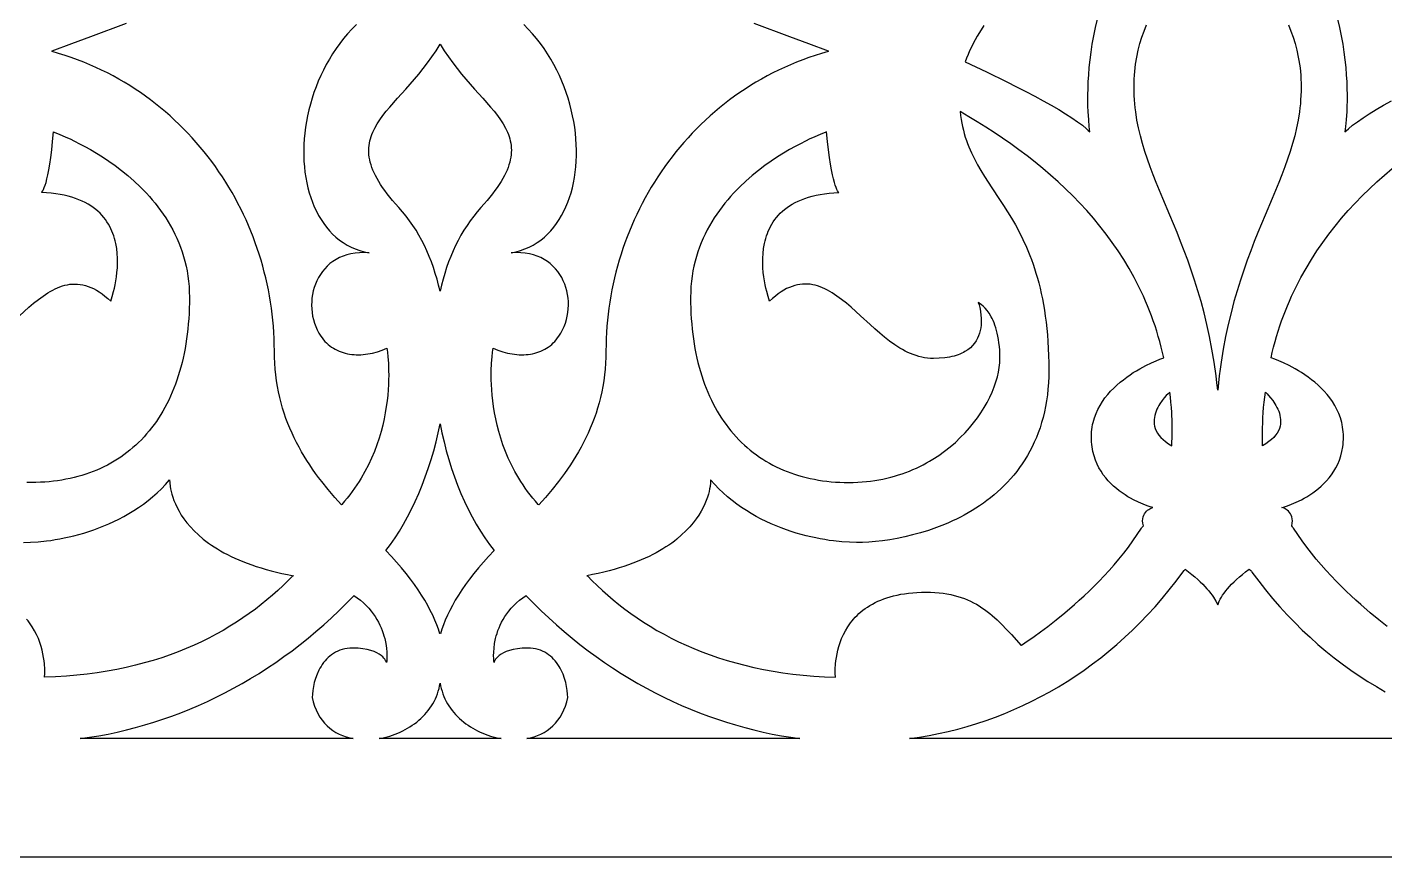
# Model space of a CAD drawing. Extents: x -54 to 62, y -44 to -4.
# Drawn here: x -27.95 to 3.61, y -44.19 to -24.92 of the extents above; entities that cross this region are included whole.
import ezdxf

# ---------------------------------------------------------------- set-up
doc = ezdxf.new("R2010")
doc.units = 0
doc.header["$MEASUREMENT"] = 0
doc.layers.add('LAYER_1', color=18, linetype='CONTINUOUS')

msp = doc.modelspace()

# ---------------------------------------------------------------- linework, layer by layer
at = {"layer": 'LAYER_1'}
for points in [[(-20.298, -24.856), (-20.402, -24.962), (-20.5, -25.071), (-20.595, -25.184), (-20.684, -25.299), (-20.769, -25.417), (-20.85, -25.538), (-20.925, -25.661), (-20.997, -25.787), (-21.063, -25.914), (-21.125, -26.042), (-21.183, -26.173), (-21.235, -26.304), (-21.284, -26.437), (-21.328, -26.57), (-21.367, -26.704), (-21.402, -26.839), (-21.432, -26.974), (-21.458, -27.108), (-21.479, -27.243), (-21.496, -27.377), (-21.509, -27.51), (-21.517, -27.643), (-21.521, -27.775), (-21.52, -27.905), (-21.515, -28.034), (-21.506, -28.161), (-21.492, -28.286), (-21.474, -28.409), (-21.451, -28.53), (-21.425, -28.649), (-21.394, -28.764), (-21.358, -28.877), (-21.319, -28.986), (-21.275, -29.092), (-21.227, -29.195), (-21.174, -29.294), (-21.118, -29.389), (-21.057, -29.479), (-20.992, -29.565), (-20.923, -29.647), (-20.849, -29.724), (-20.772, -29.795), (-20.69, -29.862), (-20.604, -29.922), (-20.515, -29.978), (-20.42, -30.027), (-20.322, -30.07), (-20.22, -30.107), (-20.114, -30.138), (-20.003, -30.161), (-20.116, -30.155), (-20.225, -30.157), (-20.328, -30.166), (-20.426, -30.182), (-20.519, -30.205), (-20.607, -30.235), (-20.691, -30.271), (-20.769, -30.312), (-20.842, -30.359), (-20.911, -30.411), (-20.974, -30.468), (-21.032, -30.528), (-21.085, -30.593), (-21.134, -30.661), (-21.177, -30.733), (-21.215, -30.807), (-21.248, -30.884), (-21.276, -30.963), (-21.298, -31.044), (-21.316, -31.127), (-21.329, -31.21), (-21.336, -31.294), (-21.338, -31.378), (-21.335, -31.463), (-21.327, -31.547), (-21.314, -31.63), (-21.296, -31.712), (-21.272, -31.793), (-21.243, -31.872), (-21.209, -31.949), (-21.17, -32.023), (-21.125, -32.094), (-21.094, -32.138), (-21.062, -32.179), (-21.027, -32.218), (-20.991, -32.254), (-20.954, -32.288), (-20.914, -32.32), (-20.874, -32.349), (-20.832, -32.377), (-20.789, -32.401), (-20.744, -32.424), (-20.699, -32.444), (-20.652, -32.462), (-20.604, -32.478), (-20.555, -32.492), (-20.506, -32.503), (-20.455, -32.512), (-20.404, -32.519), (-20.352, -32.524), (-20.299, -32.527), (-20.246, -32.527), (-20.192, -32.526), (-20.138, -32.522), (-20.084, -32.516), (-20.029, -32.509), (-19.919, -32.487), (-19.808, -32.457), (-19.698, -32.419), (-19.588, -32.373), (-19.575, -32.464), (-19.564, -32.573), (-19.553, -32.719), (-19.547, -32.898), (-19.546, -32.998), (-19.547, -33.106), (-19.551, -33.22), (-19.558, -33.341), (-19.569, -33.467), (-19.583, -33.597), (-19.601, -33.733), (-19.624, -33.873), (-19.651, -34.016), (-19.684, -34.163), (-19.723, -34.312), (-19.768, -34.464), (-19.819, -34.617), (-19.877, -34.772), (-19.943, -34.928), (-20.016, -35.085), (-20.097, -35.241), (-20.187, -35.397), (-20.235, -35.474), (-20.285, -35.552), (-20.338, -35.629), (-20.393, -35.705), (-20.45, -35.781), (-20.51, -35.857), (-20.573, -35.932), (-20.637, -36.006), (-20.645, -36.017), (-20.801, -35.84), (-20.954, -35.659), (-21.102, -35.473), (-21.174, -35.378), (-21.245, -35.282), (-21.314, -35.185), (-21.381, -35.086), (-21.446, -34.985), (-21.51, -34.883), (-21.571, -34.78), (-21.63, -34.674), (-21.687, -34.567), (-21.741, -34.459), (-21.793, -34.348), (-21.843, -34.236), (-21.89, -34.121), (-21.934, -34.005), (-21.975, -33.887), (-22.013, -33.766), (-22.048, -33.644), (-22.079, -33.519), (-22.108, -33.392), (-22.133, -33.263), (-22.154, -33.131), (-22.172, -32.997), (-22.186, -32.861), (-22.196, -32.722), (-22.202, -32.581), (-22.204, -32.436), (-22.206, -32.294), (-22.21, -32.152), (-22.217, -32.009), (-22.227, -31.867), (-22.239, -31.726), (-22.254, -31.584), (-22.273, -31.443), (-22.293, -31.302), (-22.317, -31.162), (-22.343, -31.022), (-22.372, -30.882), (-22.404, -30.743), (-22.438, -30.605), (-22.475, -30.467), (-22.514, -30.331), (-22.556, -30.194), (-22.601, -30.059), (-22.648, -29.925), (-22.698, -29.791), (-22.751, -29.658), (-22.806, -29.527), (-22.863, -29.396), (-22.923, -29.267), (-22.986, -29.138), (-23.051, -29.011), (-23.118, -28.885), (-23.188, -28.761), (-23.26, -28.637), (-23.335, -28.515), (-23.412, -28.395), (-23.492, -28.276), (-23.574, -28.158), (-23.658, -28.042), (-23.745, -27.928), (-23.834, -27.815), (-23.925, -27.704), (-24.019, -27.595), (-24.115, -27.487), (-24.213, -27.381), (-24.314, -27.278), (-24.417, -27.176), (-24.522, -27.076), (-24.629, -26.978), (-24.738, -26.883), (-24.85, -26.789), (-24.964, -26.698), (-25.08, -26.609), (-25.198, -26.522), (-25.318, -26.438), (-25.441, -26.356), (-25.565, -26.276), (-25.692, -26.199), (-25.821, -26.124), (-25.952, -26.052), (-26.084, -25.982), (-26.219, -25.915), (-26.356, -25.851), (-26.495, -25.79), (-26.636, -25.731), (-26.779, -25.676), (-26.924, -25.623), (-27.071, -25.573), (-27.22, -25.526), (-27.37, -25.482), (-27.37, -25.471), (-26.912, -25.297), (-26.468, -25.132), (-25.641, -24.827)], [(-11.058, -24.827), (-10.231, -25.132), (-9.787, -25.297), (-9.329, -25.471), (-9.329, -25.482), (-9.48, -25.526), (-9.629, -25.573), (-9.776, -25.623), (-9.921, -25.676), (-10.064, -25.731), (-10.205, -25.79), (-10.345, -25.851), (-10.482, -25.915), (-10.617, -25.982), (-10.75, -26.052), (-10.881, -26.124), (-11.01, -26.199), (-11.136, -26.276), (-11.261, -26.356), (-11.384, -26.438), (-11.504, -26.522), (-11.622, -26.609), (-11.738, -26.698), (-11.852, -26.789), (-11.964, -26.883), (-12.073, -26.978), (-12.181, -27.076), (-12.286, -27.176), (-12.388, -27.278), (-12.489, -27.381), (-12.587, -27.487), (-12.683, -27.595), (-12.777, -27.704), (-12.868, -27.815), (-12.957, -27.928), (-13.044, -28.042), (-13.128, -28.158), (-13.21, -28.276), (-13.289, -28.395), (-13.366, -28.515), (-13.441, -28.637), (-13.513, -28.761), (-13.583, -28.885), (-13.65, -29.011), (-13.715, -29.138), (-13.778, -29.267), (-13.838, -29.396), (-13.895, -29.527), (-13.95, -29.658), (-14.002, -29.791), (-14.052, -29.925), (-14.099, -30.059), (-14.144, -30.194), (-14.186, -30.331), (-14.225, -30.467), (-14.262, -30.605), (-14.296, -30.743), (-14.327, -30.882), (-14.356, -31.022), (-14.382, -31.162), (-14.406, -31.302), (-14.427, -31.443), (-14.445, -31.584), (-14.46, -31.726), (-14.472, -31.867), (-14.482, -32.009), (-14.489, -32.152), (-14.493, -32.294), (-14.495, -32.436), (-14.497, -32.581), (-14.503, -32.722), (-14.513, -32.861), (-14.527, -32.997), (-14.545, -33.131), (-14.567, -33.263), (-14.592, -33.392), (-14.621, -33.519), (-14.653, -33.644), (-14.688, -33.766), (-14.726, -33.887), (-14.767, -34.005), (-14.812, -34.121), (-14.858, -34.236), (-14.908, -34.348), (-14.96, -34.459), (-15.015, -34.567), (-15.072, -34.674), (-15.131, -34.78), (-15.193, -34.883), (-15.256, -34.985), (-15.321, -35.086), (-15.388, -35.185), (-15.457, -35.282), (-15.599, -35.473), (-15.747, -35.659), (-15.899, -35.84), (-16.054, -36.017), (-16.069, -36.006), (-16.134, -35.932), (-16.197, -35.857), (-16.257, -35.781), (-16.315, -35.705), (-16.37, -35.629), (-16.423, -35.552), (-16.474, -35.474), (-16.522, -35.397), (-16.612, -35.241), (-16.693, -35.085), (-16.767, -34.928), (-16.832, -34.772), (-16.89, -34.617), (-16.942, -34.464), (-16.987, -34.312), (-17.025, -34.163), (-17.058, -34.016), (-17.086, -33.873), (-17.108, -33.733), (-17.126, -33.597), (-17.14, -33.467), (-17.15, -33.341), (-17.157, -33.22), (-17.161, -33.106), (-17.162, -32.998), (-17.161, -32.898), (-17.154, -32.719), (-17.143, -32.573), (-17.131, -32.464), (-17.118, -32.373), (-17.007, -32.419), (-16.896, -32.457), (-16.785, -32.487), (-16.674, -32.509), (-16.619, -32.516), (-16.565, -32.522), (-16.511, -32.526), (-16.457, -32.527), (-16.404, -32.527), (-16.352, -32.524), (-16.3, -32.519), (-16.249, -32.512), (-16.199, -32.503), (-16.15, -32.492), (-16.101, -32.478), (-16.054, -32.462), (-16.008, -32.444), (-15.963, -32.424), (-15.919, -32.401), (-15.876, -32.377), (-15.835, -32.349), (-15.795, -32.32), (-15.756, -32.288), (-15.719, -32.254), (-15.684, -32.218), (-15.65, -32.179), (-15.618, -32.138), (-15.588, -32.094), (-15.542, -32.023), (-15.502, -31.949), (-15.466, -31.872), (-15.437, -31.793), (-15.412, -31.712), (-15.393, -31.63), (-15.378, -31.547), (-15.37, -31.463), (-15.366, -31.378), (-15.368, -31.294), (-15.374, -31.21), (-15.386, -31.127), (-15.403, -31.044), (-15.426, -30.963), (-15.453, -30.884), (-15.486, -30.807), (-15.524, -30.733), (-15.566, -30.661), (-15.614, -30.593), (-15.667, -30.528), (-15.726, -30.468), (-15.789, -30.411), (-15.857, -30.359), (-15.93, -30.312), (-16.008, -30.271), (-16.092, -30.235), (-16.18, -30.205), (-16.273, -30.182), (-16.371, -30.166), (-16.474, -30.157), (-16.582, -30.155), (-16.695, -30.161), (-16.585, -30.138), (-16.479, -30.107), (-16.377, -30.07), (-16.279, -30.027), (-16.185, -29.978), (-16.095, -29.922), (-16.009, -29.862), (-15.927, -29.795), (-15.85, -29.724), (-15.777, -29.647), (-15.707, -29.565), (-15.643, -29.479), (-15.582, -29.389), (-15.525, -29.294), (-15.473, -29.195), (-15.425, -29.092), (-15.381, -28.986), (-15.342, -28.877), (-15.307, -28.764), (-15.276, -28.649), (-15.249, -28.53), (-15.227, -28.409), (-15.209, -28.286), (-15.195, -28.161), (-15.186, -28.034), (-15.181, -27.905), (-15.18, -27.775), (-15.184, -27.643), (-15.192, -27.51), (-15.205, -27.377), (-15.222, -27.243), (-15.244, -27.108), (-15.27, -26.974), (-15.3, -26.839), (-15.335, -26.704), (-15.374, -26.57), (-15.418, -26.437), (-15.467, -26.304), (-15.52, -26.173), (-15.577, -26.042), (-15.639, -25.914), (-15.706, -25.787), (-15.777, -25.661), (-15.853, -25.538), (-15.933, -25.417), (-16.018, -25.299), (-16.107, -25.184), (-16.202, -25.071), (-16.3, -24.962), (-16.404, -24.856)], [(-5.71, -24.877), (-5.814, -25.043), (-5.864, -25.127), (-5.911, -25.211), (-5.956, -25.295), (-5.999, -25.38), (-6.039, -25.465), (-6.077, -25.551), (-6.112, -25.637), (-6.145, -25.724), (-5.65, -25.956), (-5.177, -26.186), (-4.951, -26.3), (-4.734, -26.411), (-4.526, -26.521), (-4.329, -26.628), (-4.142, -26.732), (-3.969, -26.833), (-3.809, -26.931), (-3.663, -27.024), (-3.533, -27.114), (-3.419, -27.198), (-3.322, -27.277), (-3.281, -27.315), (-3.245, -27.351), (-3.259, -27.224), (-3.272, -27.074), (-3.284, -26.874), (-3.288, -26.756), (-3.29, -26.629), (-3.29, -26.491), (-3.287, -26.344), (-3.281, -26.189), (-3.272, -26.026), (-3.258, -25.856), (-3.24, -25.68), (-3.217, -25.498), (-3.188, -25.312), (-3.153, -25.121), (-3.112, -24.927), (-3.064, -24.73)], [(1.371, -24.867), (1.428, -25.008), (1.48, -25.152), (1.527, -25.3), (1.568, -25.453), (1.602, -25.611), (1.617, -25.692), (1.63, -25.775), (1.641, -25.859), (1.65, -25.946), (1.657, -26.034), (1.662, -26.123), (1.666, -26.215), (1.667, -26.309), (1.665, -26.408), (1.662, -26.506), (1.656, -26.603), (1.649, -26.699), (1.639, -26.794), (1.627, -26.888), (1.598, -27.075), (1.561, -27.259), (1.518, -27.441), (1.468, -27.622), (1.413, -27.803), (1.353, -27.983), (1.288, -28.163), (1.218, -28.344), (1.146, -28.527), (0.991, -28.9), (0.829, -29.285), (0.662, -29.687), (0.578, -29.896), (0.495, -30.11), (0.413, -30.331), (0.333, -30.559), (0.255, -30.795), (0.179, -31.039), (0.106, -31.291), (0.037, -31.553), (-0.028, -31.825), (-0.088, -32.106), (-0.143, -32.399), (-0.192, -32.703), (-0.215, -32.86), (-0.235, -33.019), (-0.254, -33.182), (-0.272, -33.348), (-0.29, -33.182), (-0.31, -33.019), (-0.355, -32.703), (-0.406, -32.399), (-0.462, -32.106), (-0.523, -31.825), (-0.589, -31.553), (-0.659, -31.291), (-0.732, -31.039), (-0.809, -30.795), (-0.888, -30.559), (-0.968, -30.331), (-1.051, -30.11), (-1.134, -29.896), (-1.217, -29.687), (-1.384, -29.285), (-1.546, -28.9), (-1.7, -28.527), (-1.772, -28.344), (-1.841, -28.163), (-1.906, -27.983), (-1.966, -27.803), (-2.02, -27.622), (-2.07, -27.441), (-2.113, -27.259), (-2.149, -27.075), (-2.178, -26.888), (-2.19, -26.794), (-2.2, -26.699), (-2.207, -26.603), (-2.213, -26.506), (-2.216, -26.408), (-2.217, -26.309), (-2.216, -26.215), (-2.213, -26.123), (-2.208, -26.034), (-2.201, -25.946), (-2.192, -25.859), (-2.181, -25.775), (-2.154, -25.611), (-2.12, -25.453), (-2.08, -25.3), (-2.034, -25.152), (-1.982, -25.008), (-1.926, -24.867)], [(2.511, -24.73), (2.559, -24.927), (2.6, -25.121), (2.634, -25.312), (2.663, -25.498), (2.686, -25.68), (2.704, -25.856), (2.717, -26.026), (2.726, -26.189), (2.732, -26.344), (2.734, -26.491), (2.734, -26.629), (2.731, -26.756), (2.727, -26.874), (2.715, -27.074), (2.702, -27.224), (2.687, -27.351), (2.723, -27.315), (2.765, -27.277), (2.861, -27.198), (2.975, -27.114), (3.106, -27.024), (3.252, -26.931), (3.412, -26.833), (3.586, -26.732), (3.772, -26.628)], [(-28.129, -31.621), (-27.909, -31.424), (-27.8, -31.331), (-27.69, -31.244), (-27.58, -31.163), (-27.469, -31.09), (-27.413, -31.056), (-27.357, -31.026), (-27.301, -30.997), (-27.245, -30.972), (-27.188, -30.949), (-27.131, -30.93), (-27.073, -30.914), (-27.015, -30.901), (-26.957, -30.891), (-26.898, -30.886), (-26.839, -30.884), (-26.779, -30.886), (-26.718, -30.892), (-26.657, -30.903), (-26.595, -30.918), (-26.533, -30.938), (-26.47, -30.962), (-26.406, -30.992), (-26.342, -31.027), (-26.277, -31.066), (-26.211, -31.112), (-26.144, -31.163), (-26.076, -31.219), (-26.008, -31.282), (-25.974, -31.177), (-25.941, -31.057), (-25.923, -30.983), (-25.906, -30.901), (-25.889, -30.811), (-25.875, -30.716), (-25.863, -30.614), (-25.854, -30.508), (-25.85, -30.399), (-25.851, -30.286), (-25.857, -30.172), (-25.87, -30.056), (-25.891, -29.94), (-25.904, -29.882), (-25.919, -29.825), (-25.937, -29.767), (-25.957, -29.711), (-25.979, -29.655), (-26.004, -29.599), (-26.031, -29.545), (-26.062, -29.491), (-26.095, -29.438), (-26.131, -29.387), (-26.17, -29.336), (-26.212, -29.287), (-26.257, -29.24), (-26.306, -29.194), (-26.358, -29.15), (-26.414, -29.107), (-26.473, -29.067), (-26.536, -29.028), (-26.603, -28.992), (-26.673, -28.958), (-26.748, -28.926), (-26.827, -28.896), (-26.91, -28.869), (-26.997, -28.845), (-27.089, -28.824), (-27.186, -28.805), (-27.286, -28.79), (-27.392, -28.777), (-27.503, -28.768), (-27.618, -28.762), (-27.61, -28.752), (-27.587, -28.717), (-27.571, -28.686), (-27.553, -28.644), (-27.533, -28.59), (-27.512, -28.524), (-27.49, -28.442), (-27.467, -28.345), (-27.444, -28.23), (-27.421, -28.097), (-27.399, -27.944), (-27.378, -27.77), (-27.358, -27.573), (-27.341, -27.352), (-27.305, -27.365), (-27.205, -27.404), (-27.049, -27.471), (-26.953, -27.515), (-26.847, -27.566), (-26.731, -27.624), (-26.608, -27.69), (-26.477, -27.763), (-26.34, -27.844), (-26.199, -27.933), (-26.055, -28.029), (-25.908, -28.133), (-25.76, -28.245), (-25.612, -28.365), (-25.465, -28.494), (-25.32, -28.63), (-25.249, -28.701), (-25.179, -28.775), (-25.11, -28.85), (-25.043, -28.928), (-24.977, -29.007), (-24.912, -29.089), (-24.849, -29.173), (-24.788, -29.259), (-24.729, -29.348), (-24.673, -29.438), (-24.618, -29.531), (-24.566, -29.626), (-24.517, -29.723), (-24.47, -29.822), (-24.427, -29.924), (-24.386, -30.028), (-24.349, -30.134), (-24.314, -30.242), (-24.284, -30.353), (-24.257, -30.466), (-24.233, -30.581), (-24.214, -30.699), (-24.199, -30.819), (-24.188, -30.941), (-24.181, -31.066), (-24.178, -31.193), (-24.18, -31.32), (-24.183, -31.445), (-24.188, -31.569), (-24.195, -31.691), (-24.204, -31.811), (-24.216, -31.929), (-24.229, -32.046), (-24.244, -32.161), (-24.262, -32.274), (-24.281, -32.385), (-24.302, -32.495), (-24.325, -32.603), (-24.35, -32.708), (-24.377, -32.813), (-24.406, -32.915), (-24.437, -33.015), (-24.469, -33.114), (-24.504, -33.211), (-24.54, -33.306), (-24.578, -33.399), (-24.618, -33.49), (-24.66, -33.579), (-24.704, -33.667), (-24.749, -33.752), (-24.796, -33.836), (-24.845, -33.918), (-24.895, -33.997), (-24.947, -34.075), (-25.001, -34.151), (-25.057, -34.225), (-25.114, -34.296), (-25.173, -34.366), (-25.234, -34.434), (-25.296, -34.5), (-25.36, -34.564), (-25.425, -34.626), (-25.492, -34.685), (-25.561, -34.743), (-25.631, -34.799), (-25.703, -34.852), (-25.776, -34.904), (-25.851, -34.953), (-25.927, -35.001), (-26.005, -35.046), (-26.084, -35.089), (-26.165, -35.13), (-26.247, -35.169), (-26.33, -35.206), (-26.415, -35.24), (-26.502, -35.273), (-26.59, -35.303), (-26.679, -35.331), (-26.769, -35.357), (-26.861, -35.38), (-26.954, -35.402), (-27.049, -35.421), (-27.145, -35.438), (-27.242, -35.453), (-27.34, -35.466), (-27.44, -35.476), (-27.541, -35.484), (-27.643, -35.49), (-27.747, -35.493), (-27.851, -35.494), (-27.955, -35.493)], [(3.667, -38.838), (3.477, -38.688), (3.271, -38.519), (3.054, -38.331), (2.941, -38.23), (2.827, -38.124), (2.712, -38.015), (2.596, -37.901), (2.479, -37.783), (2.363, -37.661), (2.247, -37.535), (2.133, -37.406), (2.02, -37.272), (1.908, -37.136), (1.8, -36.996), (1.694, -36.852), (1.591, -36.705), (1.492, -36.555), (1.478, -36.542), (1.464, -36.525), (1.448, -36.501), (1.461, -36.442), (1.466, -36.388), (1.462, -36.339), (1.453, -36.295), (1.438, -36.255), (1.418, -36.22), (1.395, -36.19), (1.371, -36.163), (1.345, -36.141), (1.319, -36.122), (1.271, -36.094), (1.222, -36.074), (1.283, -36.056), (1.354, -36.033), (1.445, -35.999), (1.553, -35.953), (1.674, -35.895), (1.738, -35.861), (1.803, -35.824), (1.869, -35.783), (1.936, -35.738), (2.003, -35.689), (2.069, -35.637), (2.134, -35.581), (2.198, -35.52), (2.26, -35.455), (2.319, -35.386), (2.375, -35.313), (2.427, -35.235), (2.475, -35.152), (2.518, -35.065), (2.556, -34.973), (2.589, -34.876), (2.615, -34.773), (2.634, -34.666), (2.641, -34.61), (2.646, -34.553), (2.649, -34.495), (2.65, -34.435), (2.649, -34.376), (2.645, -34.318), (2.64, -34.261), (2.632, -34.206), (2.622, -34.151), (2.61, -34.097), (2.596, -34.044), (2.58, -33.993), (2.544, -33.892), (2.5, -33.796), (2.451, -33.704), (2.396, -33.615), (2.337, -33.531), (2.273, -33.451), (2.205, -33.374), (2.135, -33.301), (2.062, -33.232), (1.987, -33.167), (1.91, -33.106), (1.833, -33.048), (1.756, -32.994), (1.679, -32.943), (1.603, -32.897), (1.528, -32.853), (1.386, -32.777), (1.258, -32.715), (1.147, -32.667), (1.058, -32.631), (0.967, -32.6), (0.996, -32.473), (1.028, -32.348), (1.061, -32.223), (1.097, -32.101), (1.134, -31.979), (1.173, -31.859), (1.214, -31.741), (1.257, -31.623), (1.302, -31.507), (1.348, -31.392), (1.396, -31.279), (1.446, -31.167), (1.498, -31.056), (1.551, -30.946), (1.606, -30.838), (1.663, -30.73), (1.781, -30.52), (1.905, -30.314), (2.035, -30.113), (2.17, -29.917), (2.311, -29.725), (2.457, -29.538), (2.608, -29.356), (2.764, -29.178), (2.924, -29.005), (3.089, -28.835), (3.257, -28.67), (3.429, -28.51), (3.605, -28.353), (3.784, -28.2)], [(-28.033, -36.887), (-27.873, -36.883), (-27.696, -36.872), (-27.504, -36.852), (-27.404, -36.838), (-27.301, -36.822), (-27.195, -36.804), (-27.087, -36.782), (-26.977, -36.758), (-26.865, -36.732), (-26.751, -36.702), (-26.636, -36.669), (-26.52, -36.633), (-26.404, -36.593), (-26.287, -36.55), (-26.169, -36.504), (-26.052, -36.454), (-25.934, -36.401), (-25.817, -36.343), (-25.701, -36.282), (-25.586, -36.217), (-25.473, -36.147), (-25.36, -36.074), (-25.25, -35.996), (-25.141, -35.914), (-25.035, -35.827), (-24.931, -35.735), (-24.83, -35.639), (-24.732, -35.538), (-24.638, -35.432), (-24.635, -35.506), (-24.625, -35.591), (-24.616, -35.644), (-24.603, -35.703), (-24.586, -35.768), (-24.564, -35.839), (-24.538, -35.914), (-24.505, -35.993), (-24.466, -36.075), (-24.42, -36.161), (-24.367, -36.25), (-24.305, -36.341), (-24.235, -36.433), (-24.156, -36.526), (-24.066, -36.62), (-23.967, -36.714), (-23.857, -36.808), (-23.797, -36.855), (-23.735, -36.901), (-23.669, -36.947), (-23.601, -36.992), (-23.529, -37.037), (-23.454, -37.081), (-23.376, -37.125), (-23.294, -37.168), (-23.209, -37.21), (-23.121, -37.252), (-23.029, -37.292), (-22.933, -37.332), (-22.834, -37.37), (-22.73, -37.408), (-22.623, -37.444), (-22.512, -37.479), (-22.397, -37.513), (-22.278, -37.546), (-22.155, -37.577), (-22.027, -37.607), (-21.896, -37.635), (-21.759, -37.662), (-21.774, -37.661), (-21.887, -37.776), (-22.003, -37.89), (-22.124, -38.003), (-22.248, -38.113), (-22.377, -38.223), (-22.51, -38.33), (-22.646, -38.435), (-22.787, -38.539), (-22.933, -38.64), (-23.082, -38.739), (-23.236, -38.835), (-23.394, -38.929), (-23.557, -39.019), (-23.724, -39.107), (-23.896, -39.192), (-24.072, -39.273), (-24.253, -39.351), (-24.438, -39.426), (-24.628, -39.497), (-24.823, -39.564), (-25.023, -39.627), (-25.227, -39.685), (-25.436, -39.74), (-25.65, -39.79), (-25.869, -39.836), (-26.093, -39.877), (-26.323, -39.913), (-26.557, -39.944), (-26.796, -39.97), (-27.04, -39.991), (-27.29, -40.006), (-27.545, -40.016), (-27.541, -39.931), (-27.541, -39.833), (-27.549, -39.707), (-27.557, -39.635), (-27.568, -39.558), (-27.583, -39.477), (-27.602, -39.391), (-27.626, -39.303), (-27.655, -39.213), (-27.69, -39.122), (-27.731, -39.029), (-27.779, -38.937), (-27.834, -38.845), (-27.897, -38.755), (-27.931, -38.711), (-27.968, -38.667)], [(6.878, -41.444), (-7.435, -41.444), (-7.209, -41.41), (-6.984, -41.371), (-6.76, -41.327), (-6.537, -41.277), (-6.315, -41.221), (-6.094, -41.16), (-5.875, -41.093), (-5.657, -41.02), (-5.44, -40.942), (-5.225, -40.859), (-5.012, -40.769), (-4.8, -40.674), (-4.591, -40.574), (-4.383, -40.467), (-4.177, -40.355), (-3.974, -40.238), (-3.772, -40.114), (-3.573, -39.985), (-3.377, -39.85), (-3.182, -39.71), (-2.991, -39.564), (-2.802, -39.412), (-2.616, -39.254), (-2.433, -39.091), (-2.252, -38.921), (-2.075, -38.746), (-1.901, -38.565), (-1.73, -38.379), (-1.562, -38.186), (-1.398, -37.988), (-1.237, -37.784), (-1.08, -37.574), (-1.049, -37.542), (-1.037, -37.527), (-1.029, -37.511), (-0.949, -37.571), (-0.873, -37.63), (-0.803, -37.688), (-0.738, -37.746), (-0.677, -37.802), (-0.621, -37.857), (-0.57, -37.91), (-0.522, -37.963), (-0.479, -38.014), (-0.439, -38.064), (-0.403, -38.113), (-0.371, -38.161), (-0.315, -38.251), (-0.272, -38.335), (-0.255, -38.294), (-0.235, -38.251), (-0.213, -38.206), (-0.186, -38.161), (-0.157, -38.113), (-0.123, -38.064), (-0.086, -38.014), (-0.044, -37.963), (0.002, -37.91), (0.052, -37.857), (0.107, -37.802), (0.167, -37.746), (0.232, -37.688), (0.301, -37.63), (0.376, -37.571), (0.457, -37.511), (0.501, -37.542), (0.517, -37.557), (0.521, -37.566), (0.523, -37.574), (0.68, -37.784), (0.84, -37.988), (1.005, -38.186), (1.172, -38.379), (1.343, -38.565), (1.517, -38.746), (1.695, -38.921), (1.875, -39.09), (2.058, -39.254), (2.244, -39.412), (2.433, -39.564), (2.625, -39.71), (2.819, -39.85), (3.016, -39.985), (3.215, -40.114), (3.416, -40.237), (3.62, -40.355)], [(-54.476, -44.19), (61.976, -44.19)]]:
    msp.add_lwpolyline(points, dxfattribs=at)
for points in [[(-18.35, -25.314), (-18.254, -25.465), (-18.156, -25.61), (-18.056, -25.748), (-17.955, -25.88), (-17.853, -26.006), (-17.751, -26.127), (-17.55, -26.355), (-17.357, -26.569), (-17.179, -26.773), (-17.097, -26.872), (-17.02, -26.97), (-16.95, -27.067), (-16.887, -27.164), (-16.831, -27.262), (-16.807, -27.311), (-16.784, -27.36), (-16.764, -27.41), (-16.746, -27.46), (-16.731, -27.51), (-16.718, -27.561), (-16.708, -27.613), (-16.701, -27.665), (-16.696, -27.718), (-16.694, -27.772), (-16.696, -27.826), (-16.7, -27.882), (-16.707, -27.938), (-16.718, -27.996), (-16.732, -28.054), (-16.75, -28.114), (-16.771, -28.175), (-16.795, -28.237), (-16.824, -28.301), (-16.856, -28.366), (-16.891, -28.432), (-16.931, -28.5), (-16.975, -28.57), (-17.023, -28.641), (-17.075, -28.714), (-17.132, -28.788), (-17.193, -28.865), (-17.258, -28.943), (-17.328, -29.024), (-17.402, -29.106), (-17.488, -29.205), (-17.57, -29.308), (-17.649, -29.414), (-17.724, -29.523), (-17.796, -29.636), (-17.865, -29.752), (-17.929, -29.87), (-17.991, -29.992), (-18.048, -30.116), (-18.102, -30.243), (-18.153, -30.372), (-18.199, -30.503), (-18.243, -30.637), (-18.282, -30.773), (-18.318, -30.91), (-18.35, -31.05), (-18.384, -30.91), (-18.421, -30.773), (-18.462, -30.637), (-18.506, -30.503), (-18.553, -30.372), (-18.604, -30.243), (-18.658, -30.116), (-18.716, -29.992), (-18.777, -29.87), (-18.842, -29.752), (-18.91, -29.636), (-18.983, -29.523), (-19.059, -29.414), (-19.139, -29.308), (-19.223, -29.205), (-19.311, -29.106), (-19.385, -29.024), (-19.454, -28.943), (-19.519, -28.865), (-19.579, -28.788), (-19.635, -28.714), (-19.687, -28.641), (-19.734, -28.57), (-19.777, -28.5), (-19.817, -28.432), (-19.852, -28.366), (-19.884, -28.301), (-19.911, -28.237), (-19.936, -28.175), (-19.956, -28.114), (-19.973, -28.054), (-19.987, -27.996), (-19.997, -27.938), (-20.004, -27.882), (-20.008, -27.826), (-20.009, -27.772), (-20.007, -27.718), (-20.002, -27.665), (-19.995, -27.613), (-19.984, -27.561), (-19.971, -27.51), (-19.956, -27.46), (-19.938, -27.41), (-19.917, -27.36), (-19.895, -27.311), (-19.87, -27.262), (-19.814, -27.164), (-19.751, -27.067), (-19.68, -26.97), (-19.603, -26.872), (-19.521, -26.773), (-19.342, -26.569), (-19.149, -26.355), (-18.948, -26.127), (-18.846, -26.006), (-18.744, -25.88), (-18.643, -25.748), (-18.543, -25.61), (-18.445, -25.465)], [(-1.999, -36.501), (-2.013, -36.442), (-2.018, -36.388), (-2.016, -36.339), (-2.007, -36.295), (-1.993, -36.255), (-1.974, -36.22), (-1.952, -36.19), (-1.927, -36.163), (-1.902, -36.141), (-1.876, -36.122), (-1.828, -36.094), (-1.78, -36.074), (-1.841, -36.056), (-1.912, -36.033), (-2.003, -35.999), (-2.111, -35.953), (-2.232, -35.895), (-2.296, -35.861), (-2.361, -35.824), (-2.427, -35.783), (-2.494, -35.738), (-2.561, -35.689), (-2.627, -35.637), (-2.692, -35.581), (-2.756, -35.52), (-2.818, -35.455), (-2.877, -35.386), (-2.933, -35.313), (-2.985, -35.235), (-3.033, -35.152), (-3.076, -35.065), (-3.114, -34.973), (-3.147, -34.876), (-3.173, -34.773), (-3.192, -34.666), (-3.199, -34.61), (-3.204, -34.553), (-3.207, -34.495), (-3.208, -34.435), (-3.207, -34.376), (-3.203, -34.318), (-3.198, -34.261), (-3.19, -34.206), (-3.18, -34.151), (-3.168, -34.097), (-3.154, -34.044), (-3.138, -33.993), (-3.101, -33.892), (-3.058, -33.796), (-3.008, -33.704), (-2.953, -33.615), (-2.893, -33.531), (-2.829, -33.451), (-2.762, -33.374), (-2.691, -33.301), (-2.617, -33.232), (-2.542, -33.167), (-2.466, -33.106), (-2.388, -33.048), (-2.311, -32.994), (-2.234, -32.943), (-2.158, -32.897), (-2.083, -32.853), (-1.941, -32.777), (-1.813, -32.715), (-1.702, -32.667), (-1.614, -32.631), (-1.525, -32.6), (-1.554, -32.473), (-1.585, -32.348), (-1.618, -32.223), (-1.653, -32.101), (-1.69, -31.979), (-1.729, -31.859), (-1.77, -31.741), (-1.813, -31.623), (-1.857, -31.507), (-1.903, -31.392), (-1.951, -31.279), (-2.001, -31.167), (-2.053, -31.056), (-2.106, -30.946), (-2.16, -30.838), (-2.217, -30.73), (-2.334, -30.52), (-2.458, -30.314), (-2.588, -30.113), (-2.723, -29.917), (-2.864, -29.725), (-3.01, -29.538), (-3.161, -29.356), (-3.317, -29.178), (-3.477, -29.005), (-3.641, -28.835), (-3.81, -28.67), (-3.982, -28.51), (-4.158, -28.353), (-4.337, -28.2), (-4.519, -28.052), (-4.704, -27.907), (-4.892, -27.766), (-5.083, -27.629), (-5.275, -27.495), (-5.469, -27.365), (-5.665, -27.239), (-5.863, -27.116), (-6.062, -26.997), (-6.261, -26.88), (-6.251, -26.971), (-6.238, -27.059), (-6.223, -27.145), (-6.206, -27.229), (-6.186, -27.311), (-6.165, -27.391), (-6.142, -27.47), (-6.116, -27.547), (-6.089, -27.622), (-6.061, -27.696), (-5.999, -27.839), (-5.93, -27.979), (-5.857, -28.116), (-5.779, -28.25), (-5.697, -28.383), (-5.524, -28.648), (-5.343, -28.92), (-5.251, -29.06), (-5.159, -29.205), (-5.068, -29.355), (-4.977, -29.511), (-4.889, -29.675), (-4.803, -29.847), (-4.72, -30.027), (-4.641, -30.218), (-4.603, -30.317), (-4.566, -30.42), (-4.531, -30.525), (-4.497, -30.634), (-4.464, -30.745), (-4.433, -30.86), (-4.403, -30.979), (-4.375, -31.101), (-4.349, -31.226), (-4.325, -31.356), (-4.302, -31.489), (-4.282, -31.627), (-4.263, -31.768), (-4.247, -31.914), (-4.233, -32.065), (-4.221, -32.219), (-4.212, -32.379), (-4.205, -32.543), (-4.201, -32.712), (-4.199, -32.886), (-4.201, -33.035), (-4.208, -33.181), (-4.219, -33.323), (-4.233, -33.461), (-4.252, -33.596), (-4.275, -33.728), (-4.302, -33.856), (-4.332, -33.981), (-4.366, -34.103), (-4.403, -34.222), (-4.444, -34.337), (-4.488, -34.449), (-4.536, -34.559), (-4.586, -34.665), (-4.639, -34.768), (-4.695, -34.868), (-4.754, -34.965), (-4.816, -35.059), (-4.88, -35.15), (-4.946, -35.239), (-5.015, -35.324), (-5.086, -35.407), (-5.159, -35.487), (-5.234, -35.565), (-5.311, -35.64), (-5.39, -35.712), (-5.471, -35.782), (-5.553, -35.849), (-5.636, -35.913), (-5.721, -35.975), (-5.808, -36.035), (-5.895, -36.092), (-5.983, -36.147), (-6.073, -36.2), (-6.163, -36.25), (-6.254, -36.298), (-6.346, -36.344), (-6.438, -36.388), (-6.531, -36.429), (-6.623, -36.469), (-6.81, -36.541), (-6.996, -36.606), (-7.182, -36.664), (-7.365, -36.714), (-7.547, -36.757), (-7.724, -36.793), (-7.898, -36.823), (-8.067, -36.847), (-8.229, -36.865), (-8.385, -36.877), (-8.533, -36.885), (-8.673, -36.887), (-8.834, -36.883), (-9.01, -36.872), (-9.202, -36.852), (-9.302, -36.838), (-9.405, -36.822), (-9.511, -36.804), (-9.619, -36.782), (-9.729, -36.758), (-9.841, -36.732), (-9.955, -36.702), (-10.069, -36.669), (-10.185, -36.633), (-10.301, -36.593), (-10.418, -36.55), (-10.536, -36.504), (-10.653, -36.454), (-10.77, -36.401), (-10.887, -36.343), (-11.002, -36.282), (-11.117, -36.217), (-11.23, -36.147), (-11.342, -36.074), (-11.453, -35.996), (-11.561, -35.914), (-11.666, -35.827), (-11.77, -35.735), (-11.87, -35.639), (-11.967, -35.538), (-12.061, -35.432), (-12.064, -35.506), (-12.075, -35.591), (-12.084, -35.644), (-12.097, -35.703), (-12.114, -35.768), (-12.136, -35.839), (-12.163, -35.914), (-12.196, -35.993), (-12.235, -36.075), (-12.281, -36.161), (-12.335, -36.25), (-12.396, -36.341), (-12.467, -36.433), (-12.546, -36.526), (-12.636, -36.62), (-12.735, -36.714), (-12.846, -36.808), (-12.905, -36.855), (-12.967, -36.901), (-13.033, -36.947), (-13.101, -36.992), (-13.173, -37.037), (-13.248, -37.081), (-13.326, -37.125), (-13.407, -37.168), (-13.492, -37.21), (-13.581, -37.252), (-13.673, -37.292), (-13.768, -37.332), (-13.868, -37.37), (-13.971, -37.408), (-14.077, -37.444), (-14.188, -37.479), (-14.303, -37.513), (-14.422, -37.546), (-14.545, -37.577), (-14.672, -37.607), (-14.804, -37.635), (-14.939, -37.662), (-14.925, -37.661), (-14.813, -37.776), (-14.697, -37.89), (-14.577, -38.003), (-14.453, -38.113), (-14.324, -38.223), (-14.192, -38.33), (-14.055, -38.435), (-13.914, -38.539), (-13.769, -38.64), (-13.62, -38.739), (-13.466, -38.835), (-13.308, -38.929), (-13.145, -39.019), (-12.978, -39.107), (-12.807, -39.192), (-12.63, -39.273), (-12.45, -39.351), (-12.264, -39.426), (-12.074, -39.497), (-11.879, -39.564), (-11.68, -39.627), (-11.476, -39.685), (-11.266, -39.74), (-11.053, -39.79), (-10.834, -39.836), (-10.61, -39.877), (-10.381, -39.913), (-10.147, -39.944), (-9.908, -39.97), (-9.664, -39.991), (-9.415, -40.006), (-9.161, -40.016), (-9.165, -39.931), (-9.165, -39.833), (-9.157, -39.707), (-9.149, -39.635), (-9.138, -39.558), (-9.123, -39.477), (-9.104, -39.391), (-9.08, -39.303), (-9.051, -39.213), (-9.016, -39.122), (-8.974, -39.029), (-8.926, -38.937), (-8.871, -38.845), (-8.808, -38.755), (-8.773, -38.711), (-8.737, -38.667), (-8.698, -38.624), (-8.657, -38.582), (-8.613, -38.541), (-8.567, -38.501), (-8.519, -38.461), (-8.468, -38.423), (-8.415, -38.387), (-8.359, -38.351), (-8.3, -38.317), (-8.239, -38.285), (-8.175, -38.254), (-8.107, -38.225), (-8.037, -38.198), (-7.964, -38.173), (-7.888, -38.149), (-7.809, -38.128), (-7.727, -38.109), (-7.641, -38.092), (-7.552, -38.077), (-7.46, -38.065), (-7.364, -38.056), (-7.265, -38.049), (-7.162, -38.045), (-7.056, -38.043), (-6.95, -38.045), (-6.849, -38.049), (-6.751, -38.057), (-6.658, -38.068), (-6.567, -38.082), (-6.48, -38.098), (-6.396, -38.118), (-6.315, -38.14), (-6.237, -38.164), (-6.161, -38.192), (-6.088, -38.221), (-6.017, -38.253), (-5.948, -38.288), (-5.882, -38.324), (-5.817, -38.363), (-5.754, -38.404), (-5.692, -38.447), (-5.632, -38.491), (-5.573, -38.538), (-5.515, -38.586), (-5.401, -38.688), (-5.29, -38.796), (-5.179, -38.909), (-5.069, -39.028), (-4.84, -39.277), (-4.833, -39.272), (-4.755, -39.221), (-4.542, -39.074), (-4.393, -38.967), (-4.221, -38.838), (-4.03, -38.688), (-3.823, -38.519), (-3.604, -38.331), (-3.491, -38.23), (-3.377, -38.124), (-3.261, -38.015), (-3.145, -37.901), (-3.028, -37.783), (-2.912, -37.661), (-2.796, -37.535), (-2.681, -37.406), (-2.568, -37.272), (-2.457, -37.136), (-2.349, -36.996), (-2.243, -36.852), (-2.141, -36.705), (-2.042, -36.555), (-2.034, -36.542), (-2.021, -36.525)], [(-9.365, -27.352), (-9.401, -27.365), (-9.501, -27.404), (-9.657, -27.471), (-9.753, -27.515), (-9.859, -27.566), (-9.975, -27.624), (-10.099, -27.69), (-10.229, -27.763), (-10.366, -27.844), (-10.507, -27.933), (-10.651, -28.029), (-10.798, -28.133), (-10.946, -28.245), (-11.094, -28.365), (-11.241, -28.494), (-11.386, -28.63), (-11.457, -28.701), (-11.527, -28.775), (-11.596, -28.85), (-11.663, -28.928), (-11.73, -29.007), (-11.794, -29.089), (-11.857, -29.173), (-11.918, -29.259), (-11.977, -29.348), (-12.033, -29.438), (-12.088, -29.531), (-12.14, -29.626), (-12.189, -29.723), (-12.236, -29.822), (-12.279, -29.924), (-12.32, -30.028), (-12.357, -30.134), (-12.392, -30.242), (-12.422, -30.353), (-12.449, -30.466), (-12.473, -30.581), (-12.492, -30.699), (-12.507, -30.819), (-12.518, -30.941), (-12.525, -31.066), (-12.527, -31.193), (-12.526, -31.32), (-12.523, -31.445), (-12.518, -31.569), (-12.511, -31.691), (-12.502, -31.811), (-12.49, -31.929), (-12.477, -32.046), (-12.461, -32.161), (-12.444, -32.274), (-12.425, -32.385), (-12.403, -32.495), (-12.38, -32.603), (-12.355, -32.708), (-12.328, -32.813), (-12.299, -32.915), (-12.268, -33.015), (-12.235, -33.114), (-12.201, -33.211), (-12.164, -33.306), (-12.126, -33.399), (-12.086, -33.49), (-12.044, -33.579), (-12, -33.667), (-11.955, -33.752), (-11.908, -33.836), (-11.859, -33.918), (-11.808, -33.997), (-11.756, -34.075), (-11.702, -34.151), (-11.646, -34.225), (-11.588, -34.296), (-11.529, -34.366), (-11.469, -34.434), (-11.406, -34.5), (-11.342, -34.564), (-11.277, -34.626), (-11.209, -34.685), (-11.141, -34.743), (-11.07, -34.799), (-10.998, -34.852), (-10.925, -34.904), (-10.85, -34.953), (-10.774, -35.001), (-10.696, -35.046), (-10.616, -35.089), (-10.536, -35.13), (-10.453, -35.169), (-10.37, -35.206), (-10.285, -35.24), (-10.198, -35.273), (-10.11, -35.303), (-10.021, -35.331), (-9.93, -35.357), (-9.838, -35.38), (-9.745, -35.402), (-9.65, -35.421), (-9.554, -35.438), (-9.457, -35.453), (-9.359, -35.466), (-9.259, -35.476), (-9.158, -35.484), (-9.056, -35.49), (-8.953, -35.493), (-8.848, -35.494), (-8.744, -35.493), (-8.642, -35.489), (-8.541, -35.482), (-8.441, -35.473), (-8.343, -35.462), (-8.246, -35.448), (-8.151, -35.432), (-8.057, -35.414), (-7.964, -35.393), (-7.873, -35.371), (-7.784, -35.346), (-7.696, -35.319), (-7.609, -35.291), (-7.524, -35.26), (-7.441, -35.228), (-7.359, -35.194), (-7.278, -35.158), (-7.199, -35.12), (-7.121, -35.081), (-7.045, -35.04), (-6.971, -34.998), (-6.898, -34.955), (-6.757, -34.864), (-6.622, -34.767), (-6.493, -34.667), (-6.371, -34.562), (-6.256, -34.453), (-6.147, -34.342), (-6.044, -34.228), (-5.948, -34.111), (-5.859, -33.993), (-5.777, -33.874), (-5.701, -33.754), (-5.633, -33.634), (-5.571, -33.513), (-5.516, -33.394), (-5.469, -33.275), (-5.428, -33.158), (-5.395, -33.043), (-5.369, -32.931), (-5.351, -32.822), (-5.34, -32.716), (-5.336, -32.614), (-5.337, -32.517), (-5.341, -32.424), (-5.348, -32.336), (-5.357, -32.253), (-5.369, -32.174), (-5.382, -32.099), (-5.397, -32.029), (-5.414, -31.962), (-5.433, -31.9), (-5.452, -31.841), (-5.473, -31.786), (-5.495, -31.735), (-5.517, -31.687), (-5.54, -31.643), (-5.587, -31.565), (-5.634, -31.498), (-5.679, -31.444), (-5.722, -31.4), (-5.76, -31.366), (-5.792, -31.341), (-5.817, -31.324), (-5.838, -31.312), (-5.821, -31.368), (-5.805, -31.432), (-5.789, -31.515), (-5.776, -31.614), (-5.772, -31.667), (-5.77, -31.724), (-5.771, -31.782), (-5.775, -31.841), (-5.783, -31.902), (-5.794, -31.963), (-5.81, -32.024), (-5.83, -32.084), (-5.856, -32.144), (-5.888, -32.202), (-5.926, -32.258), (-5.97, -32.312), (-6.022, -32.363), (-6.081, -32.41), (-6.149, -32.454), (-6.185, -32.474), (-6.224, -32.494), (-6.265, -32.512), (-6.309, -32.528), (-6.355, -32.544), (-6.403, -32.558), (-6.453, -32.571), (-6.506, -32.582), (-6.62, -32.599), (-6.745, -32.61), (-6.88, -32.614), (-6.95, -32.612), (-7.019, -32.606), (-7.086, -32.597), (-7.153, -32.584), (-7.219, -32.567), (-7.285, -32.548), (-7.349, -32.525), (-7.413, -32.499), (-7.476, -32.471), (-7.538, -32.44), (-7.6, -32.407), (-7.661, -32.371), (-7.782, -32.294), (-7.9, -32.21), (-8.017, -32.119), (-8.131, -32.024), (-8.244, -31.925), (-8.356, -31.824), (-8.578, -31.621), (-8.797, -31.424), (-8.906, -31.331), (-9.016, -31.244), (-9.125, -31.163), (-9.236, -31.09), (-9.291, -31.056), (-9.347, -31.026), (-9.403, -30.997), (-9.459, -30.972), (-9.516, -30.949), (-9.573, -30.93), (-9.63, -30.914), (-9.688, -30.901), (-9.746, -30.891), (-9.805, -30.886), (-9.864, -30.884), (-9.924, -30.886), (-9.984, -30.892), (-10.045, -30.903), (-10.106, -30.918), (-10.168, -30.938), (-10.231, -30.962), (-10.294, -30.992), (-10.358, -31.027), (-10.423, -31.066), (-10.489, -31.112), (-10.556, -31.163), (-10.623, -31.219), (-10.691, -31.282), (-10.725, -31.177), (-10.758, -31.057), (-10.776, -30.983), (-10.793, -30.901), (-10.809, -30.811), (-10.824, -30.716), (-10.836, -30.614), (-10.845, -30.508), (-10.849, -30.399), (-10.848, -30.286), (-10.842, -30.172), (-10.829, -30.056), (-10.808, -29.94), (-10.795, -29.882), (-10.78, -29.825), (-10.762, -29.767), (-10.742, -29.711), (-10.72, -29.655), (-10.695, -29.599), (-10.668, -29.545), (-10.637, -29.491), (-10.604, -29.438), (-10.568, -29.387), (-10.529, -29.336), (-10.487, -29.287), (-10.442, -29.24), (-10.393, -29.194), (-10.341, -29.15), (-10.285, -29.107), (-10.226, -29.067), (-10.163, -29.028), (-10.096, -28.992), (-10.026, -28.958), (-9.951, -28.926), (-9.872, -28.896), (-9.789, -28.869), (-9.702, -28.845), (-9.61, -28.824), (-9.513, -28.805), (-9.413, -28.79), (-9.307, -28.777), (-9.196, -28.768), (-9.081, -28.762), (-9.089, -28.752), (-9.111, -28.717), (-9.126, -28.686), (-9.144, -28.644), (-9.164, -28.59), (-9.185, -28.524), (-9.207, -28.442), (-9.231, -28.345), (-9.254, -28.23), (-9.278, -28.097), (-9.301, -27.944), (-9.324, -27.77), (-9.345, -27.573)], [(-1.386, -33.396), (-1.427, -33.433), (-1.467, -33.473), (-1.514, -33.527), (-1.565, -33.592), (-1.616, -33.666), (-1.641, -33.707), (-1.664, -33.749), (-1.686, -33.794), (-1.705, -33.84), (-1.722, -33.887), (-1.735, -33.935), (-1.745, -33.985), (-1.751, -34.035), (-1.753, -34.086), (-1.749, -34.138), (-1.74, -34.189), (-1.725, -34.241), (-1.703, -34.293), (-1.675, -34.345), (-1.639, -34.396), (-1.596, -34.447), (-1.544, -34.496), (-1.484, -34.545), (-1.414, -34.593), (-1.335, -34.639), (-1.335, -34.554), (-1.329, -34.457), (-1.328, -34.359), (-1.331, -34.112), (-1.341, -33.869), (-1.349, -33.749), (-1.359, -33.631), (-1.371, -33.513)], [(0.836, -33.396), (0.874, -33.433), (0.912, -33.473), (0.958, -33.527), (1.008, -33.592), (1.058, -33.666), (1.082, -33.707), (1.105, -33.749), (1.126, -33.794), (1.145, -33.84), (1.161, -33.887), (1.174, -33.935), (1.183, -33.985), (1.189, -34.035), (1.19, -34.086), (1.186, -34.138), (1.176, -34.189), (1.161, -34.241), (1.139, -34.293), (1.11, -34.345), (1.075, -34.396), (1.031, -34.447), (0.979, -34.496), (0.919, -34.545), (0.849, -34.593), (0.77, -34.639), (0.77, -34.554), (0.77, -34.359), (0.771, -34.235), (0.775, -34.112), (0.78, -33.99), (0.787, -33.869), (0.796, -33.749), (0.807, -33.631), (0.821, -33.513)], [(-18.35, -34.13), (-18.307, -34.342), (-18.259, -34.552), (-18.206, -34.759), (-18.148, -34.964), (-18.084, -35.166), (-18.016, -35.364), (-17.943, -35.558), (-17.865, -35.749), (-17.783, -35.934), (-17.696, -36.115), (-17.606, -36.291), (-17.511, -36.46), (-17.413, -36.624), (-17.311, -36.782), (-17.205, -36.933), (-17.096, -37.077), (-17.224, -37.213), (-17.344, -37.348), (-17.458, -37.48), (-17.564, -37.61), (-17.664, -37.738), (-17.757, -37.865), (-17.844, -37.989), (-17.924, -38.111), (-17.998, -38.23), (-18.065, -38.348), (-18.126, -38.464), (-18.181, -38.577), (-18.23, -38.689), (-18.273, -38.798), (-18.311, -38.905), (-18.342, -39.01), (-18.35, -38.989), (-18.357, -39.01), (-18.389, -38.905), (-18.428, -38.798), (-18.472, -38.689), (-18.522, -38.577), (-18.578, -38.464), (-18.639, -38.348), (-18.707, -38.23), (-18.781, -38.111), (-18.862, -37.989), (-18.948, -37.865), (-19.042, -37.738), (-19.142, -37.61), (-19.248, -37.48), (-19.362, -37.348), (-19.482, -37.213), (-19.61, -37.077), (-19.502, -36.933), (-19.398, -36.782), (-19.297, -36.624), (-19.199, -36.46), (-19.105, -36.291), (-19.015, -36.115), (-18.928, -35.934), (-18.846, -35.749), (-18.768, -35.558), (-18.694, -35.364), (-18.625, -35.166), (-18.56, -34.964), (-18.5, -34.759), (-18.445, -34.552), (-18.394, -34.342)], [(-26.715, -41.444), (-26.5, -41.413), (-26.286, -41.377), (-26.071, -41.337), (-25.857, -41.292), (-25.644, -41.242), (-25.431, -41.187), (-25.219, -41.127), (-25.008, -41.063), (-24.797, -40.994), (-24.588, -40.921), (-24.379, -40.843), (-24.172, -40.76), (-23.965, -40.672), (-23.76, -40.58), (-23.556, -40.483), (-23.354, -40.381), (-23.153, -40.275), (-22.953, -40.164), (-22.755, -40.048), (-22.559, -39.928), (-22.364, -39.803), (-22.172, -39.673), (-21.981, -39.539), (-21.792, -39.401), (-21.605, -39.257), (-21.42, -39.11), (-21.238, -38.957), (-21.057, -38.8), (-20.879, -38.639), (-20.704, -38.472), (-20.531, -38.302), (-20.36, -38.127), (-20.36, -38.116), (-20.279, -38.173), (-20.203, -38.231), (-20.133, -38.292), (-20.068, -38.354), (-20.009, -38.417), (-19.954, -38.481), (-19.905, -38.546), (-19.86, -38.611), (-19.819, -38.676), (-19.783, -38.742), (-19.75, -38.807), (-19.721, -38.872), (-19.696, -38.936), (-19.674, -38.999), (-19.655, -39.06), (-19.639, -39.12), (-19.615, -39.235), (-19.599, -39.341), (-19.591, -39.436), (-19.588, -39.518), (-19.589, -39.586), (-19.591, -39.636), (-19.596, -39.679), (-19.6, -39.664), (-19.618, -39.626), (-19.634, -39.601), (-19.656, -39.572), (-19.685, -39.542), (-19.721, -39.51), (-19.766, -39.479), (-19.82, -39.448), (-19.883, -39.42), (-19.958, -39.394), (-20.045, -39.372), (-20.144, -39.356), (-20.256, -39.345), (-20.382, -39.341), (-20.447, -39.343), (-20.509, -39.35), (-20.569, -39.36), (-20.626, -39.374), (-20.68, -39.392), (-20.732, -39.413), (-20.781, -39.437), (-20.827, -39.464), (-20.872, -39.494), (-20.914, -39.527), (-20.953, -39.562), (-20.99, -39.599), (-21.025, -39.638), (-21.058, -39.679), (-21.089, -39.721), (-21.117, -39.765), (-21.144, -39.81), (-21.168, -39.856), (-21.211, -39.95), (-21.247, -40.045), (-21.275, -40.14), (-21.296, -40.233), (-21.311, -40.323), (-21.32, -40.408), (-21.323, -40.486), (-21.299, -40.59), (-21.269, -40.687), (-21.233, -40.779), (-21.192, -40.864), (-21.145, -40.943), (-21.093, -41.017), (-21.037, -41.084), (-20.976, -41.146), (-20.911, -41.202), (-20.843, -41.253), (-20.771, -41.298), (-20.695, -41.338), (-20.617, -41.372), (-20.536, -41.401), (-20.453, -41.425), (-20.368, -41.444)], [(-16.334, -41.444), (-16.249, -41.425), (-16.166, -41.401), (-16.086, -41.372), (-16.008, -41.338), (-15.933, -41.298), (-15.861, -41.253), (-15.793, -41.203), (-15.728, -41.146), (-15.668, -41.085), (-15.612, -41.017), (-15.561, -40.944), (-15.514, -40.864), (-15.473, -40.779), (-15.437, -40.687), (-15.407, -40.59), (-15.384, -40.486), (-15.386, -40.408), (-15.395, -40.323), (-15.409, -40.233), (-15.43, -40.14), (-15.458, -40.045), (-15.492, -39.95), (-15.535, -39.856), (-15.559, -39.81), (-15.585, -39.765), (-15.613, -39.721), (-15.644, -39.679), (-15.676, -39.638), (-15.711, -39.599), (-15.748, -39.562), (-15.787, -39.527), (-15.829, -39.494), (-15.873, -39.464), (-15.919, -39.437), (-15.968, -39.413), (-16.02, -39.392), (-16.074, -39.374), (-16.13, -39.36), (-16.19, -39.35), (-16.252, -39.343), (-16.317, -39.341), (-16.443, -39.345), (-16.555, -39.356), (-16.654, -39.372), (-16.74, -39.394), (-16.814, -39.42), (-16.877, -39.448), (-16.93, -39.479), (-16.974, -39.51), (-17.01, -39.542), (-17.038, -39.572), (-17.059, -39.601), (-17.075, -39.626), (-17.092, -39.664), (-17.096, -39.679), (-17.101, -39.636), (-17.104, -39.586), (-17.106, -39.518), (-17.104, -39.436), (-17.097, -39.341), (-17.083, -39.235), (-17.06, -39.12), (-17.044, -39.06), (-17.026, -38.999), (-17.005, -38.936), (-16.98, -38.872), (-16.952, -38.807), (-16.92, -38.742), (-16.884, -38.676), (-16.844, -38.611), (-16.8, -38.546), (-16.75, -38.481), (-16.696, -38.417), (-16.637, -38.354), (-16.573, -38.292), (-16.503, -38.231), (-16.427, -38.173), (-16.346, -38.116), (-16.346, -38.127), (-16.175, -38.302), (-16.002, -38.472), (-15.826, -38.639), (-15.648, -38.8), (-15.467, -38.957), (-15.284, -39.11), (-15.099, -39.257), (-14.912, -39.401), (-14.723, -39.539), (-14.532, -39.673), (-14.339, -39.803), (-14.144, -39.928), (-13.948, -40.048), (-13.75, -40.164), (-13.55, -40.275), (-13.349, -40.381), (-13.146, -40.483), (-12.942, -40.58), (-12.736, -40.672), (-12.53, -40.76), (-12.322, -40.843), (-12.113, -40.921), (-11.904, -40.994), (-11.693, -41.063), (-11.482, -41.127), (-11.269, -41.187), (-11.057, -41.242), (-10.843, -41.292), (-10.629, -41.337), (-10.415, -41.377), (-10.2, -41.413), (-9.985, -41.444)], [(-19.767, -41.444), (-19.705, -41.432), (-19.642, -41.418), (-19.58, -41.402), (-19.519, -41.384), (-19.457, -41.364), (-19.397, -41.342), (-19.337, -41.318), (-19.278, -41.292), (-19.22, -41.264), (-19.162, -41.234), (-19.106, -41.203), (-19.051, -41.169), (-18.998, -41.134), (-18.945, -41.097), (-18.895, -41.058), (-18.845, -41.017), (-18.798, -40.975), (-18.752, -40.931), (-18.708, -40.885), (-18.666, -40.838), (-18.626, -40.789), (-18.588, -40.739), (-18.553, -40.686), (-18.519, -40.633), (-18.489, -40.578), (-18.46, -40.521), (-18.435, -40.463), (-18.412, -40.404), (-18.392, -40.343), (-18.375, -40.281), (-18.361, -40.217), (-18.35, -40.153), (-18.338, -40.217), (-18.324, -40.281), (-18.306, -40.343), (-18.286, -40.404), (-18.263, -40.463), (-18.237, -40.521), (-18.209, -40.578), (-18.178, -40.633), (-18.144, -40.686), (-18.109, -40.738), (-18.071, -40.789), (-18.031, -40.838), (-17.989, -40.885), (-17.945, -40.931), (-17.899, -40.975), (-17.852, -41.017), (-17.802, -41.058), (-17.752, -41.097), (-17.699, -41.134), (-17.646, -41.169), (-17.591, -41.202), (-17.535, -41.234), (-17.478, -41.264), (-17.42, -41.292), (-17.361, -41.318), (-17.301, -41.342), (-17.241, -41.364), (-17.18, -41.384), (-17.118, -41.402), (-17.056, -41.418), (-16.994, -41.432), (-16.932, -41.444)]]:
    msp.add_lwpolyline(points, close=True, dxfattribs=at)

doc.saveas('drawing.dxf')
